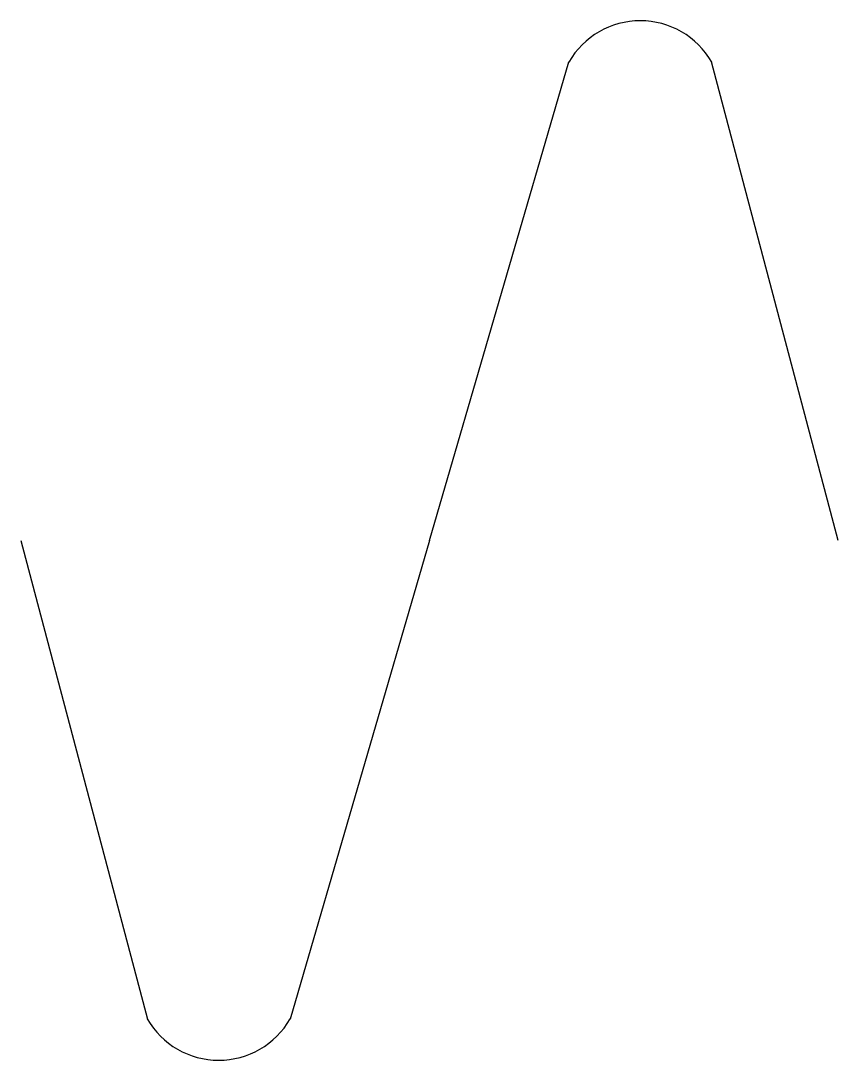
# Model space of a CAD drawing. Extents: x -4 to 4, y -5.1 to 5.1.
import ezdxf

# ---------------------------------------------------------------- set-up
doc = ezdxf.new("R2010")
doc.units = 0
doc.header["$LTSCALE"] = 48
doc.header["$MEASUREMENT"] = 0
doc.layers.get('0').update_dxf_attribs({"linetype": 'CONTINUOUS'})

msp = doc.modelspace()

# ---------------------------------------------------------------- linework, layer by layer
for p, q in [((0, 0), (1.364, 4.682)), ((4, 0), (2.761, 4.682)), ((-4, 0), (-2.761, -4.682)), ((0, 0), (-1.364, -4.682))]:
    msp.add_line(p, q)
for centre, start, end in [((2.063, 4.278), 30, 150), ((-2.063, -4.278), 210, 330)]:
    msp.add_arc(centre, 0.807, start, end)

doc.saveas('drawing.dxf')
